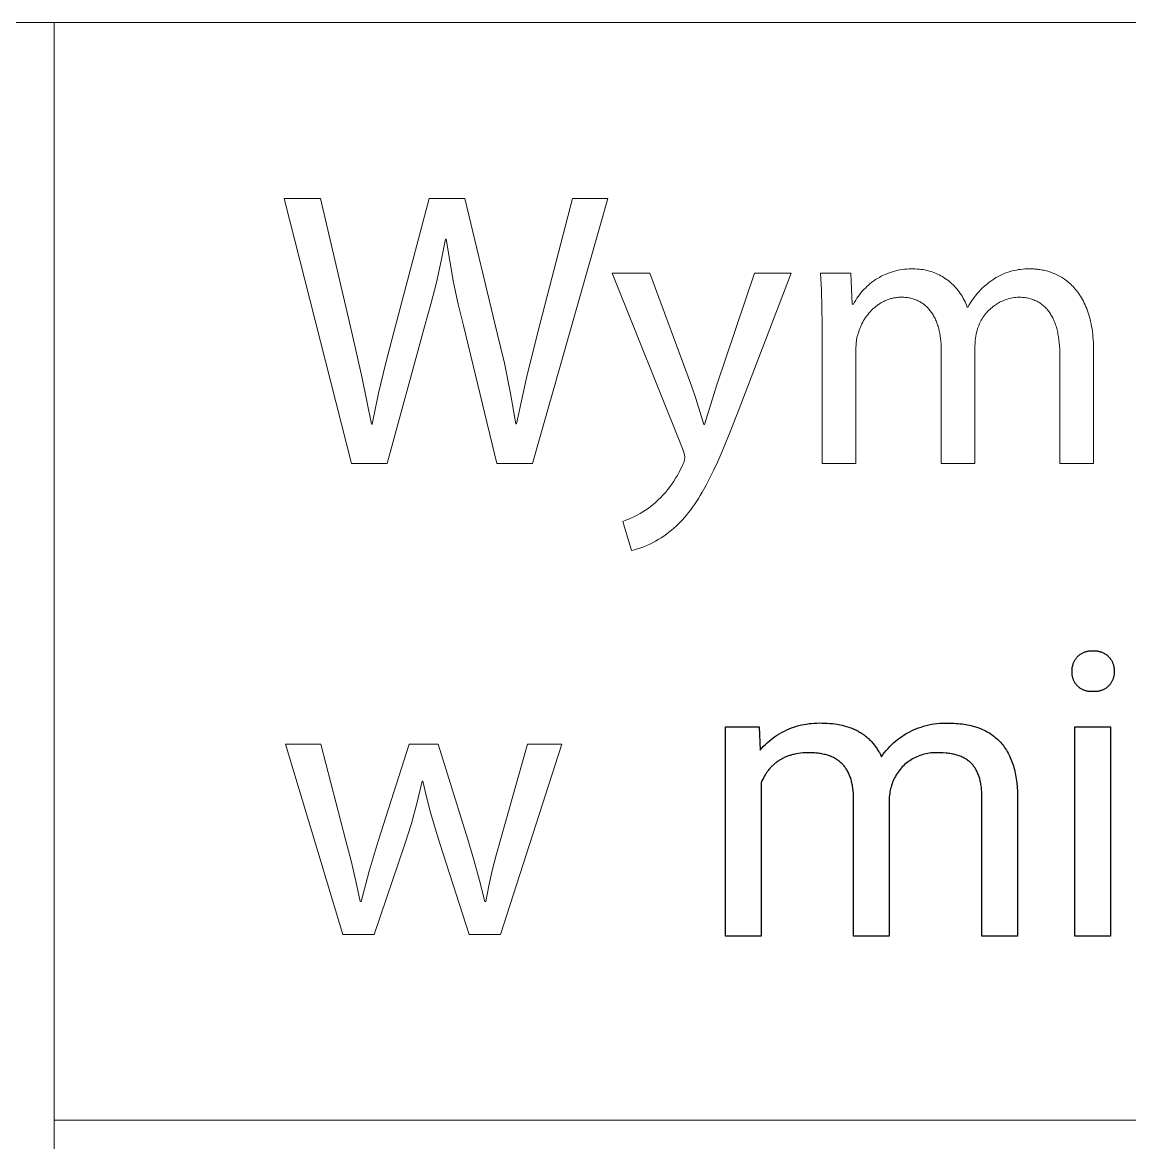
# Model space of a CAD drawing. Header units: millimetres. Extents: x -2163 to 4354, y -841 to 3711.
# Drawn here: x 3773.3 to 3957.1, y -298.6 to -112.8 of the extents above; entities that cross this region are included whole.
import ezdxf

# ---------------------------------------------------------------- set-up
doc = ezdxf.new("R2010")
doc.units = ezdxf.units.MM
doc.header["$MEASUREMENT"] = 0
doc.layers.add('Domyślny', color=7, linetype='Continuous', true_color=0x000000)

msp = doc.modelspace()

# ---------------------------------------------------------------- linework, layer by layer
at = {"layer": 'Domyślny', "color": 18, "lineweight": 15, "true_color": 0x000000}
for p, q in [((4347.69, -112.81), (1891.21, -112.81)), ((3778.6, -659.19), (3778.6, -112.81)), ((3827.93, -185.98), (3816.75, -142.02)), ((3816.75, -142.02), (3822.76, -142.02)), ((3822.76, -142.02), (3827.97, -164.26)), ((3834.96, -164.2), (3840.84, -142.02)), ((3840.84, -142.02), (3846.76, -142.02)), ((3846.76, -142.02), (3852.12, -164.33)), ((3870.44, -142.02), (3857.98, -185.98)), ((3858.83, -164.2), (3864.62, -142.02)), ((3864.62, -142.02), (3870.44, -142.02)), ((3843.51, -148.75), (3842.81, -152.36)), ((3843.66, -148.75), (3843.51, -148.75)), ((3844.22, -152.36), (3843.66, -148.75)), ((3842.81, -152.36), (3842.01, -155.95)), ((3844.88, -155.95), (3844.22, -152.36)), ((3917.2, -154.33), (3917.55, -154.22)), ((3917.55, -154.22), (3917.9, -154.11)), ((3917.9, -154.11), (3918.25, -154.02)), ((3918.25, -154.02), (3918.61, -153.93)), ((3918.61, -153.93), (3918.97, -153.86)), ((3918.97, -153.86), (3919.33, -153.81)), ((3919.33, -153.81), (3919.7, -153.76)), ((3919.7, -153.76), (3920.07, -153.73)), ((3920.07, -153.73), (3920.43, -153.71)), ((3920.43, -153.71), (3920.8, -153.7)), ((3920.8, -153.7), (3921.17, -153.71)), ((3921.17, -153.71), (3921.48, -153.71)), ((3921.48, -153.71), (3921.8, -153.72)), ((3921.8, -153.72), (3922.11, -153.74)), ((3922.11, -153.74), (3922.43, -153.78)), ((3922.43, -153.78), (3922.74, -153.82)), ((3922.74, -153.82), (3923.05, -153.87)), ((3923.05, -153.87), (3923.36, -153.94)), ((3923.36, -153.94), (3923.67, -154.02)), ((3923.67, -154.02), (3923.97, -154.1)), ((3923.97, -154.1), (3924.27, -154.2)), ((3924.27, -154.2), (3924.57, -154.3)), ((3936.88, -154.25), (3937.22, -154.14)), ((3937.22, -154.14), (3937.56, -154.04)), ((3937.56, -154.04), (3937.91, -153.96)), ((3937.91, -153.96), (3938.26, -153.88)), ((3938.26, -153.88), (3938.61, -153.82)), ((3938.61, -153.82), (3938.96, -153.77)), ((3938.96, -153.77), (3939.32, -153.74)), ((3939.32, -153.74), (3939.67, -153.71)), ((3939.67, -153.71), (3940.03, -153.7)), ((3940.03, -153.7), (3940.38, -153.7)), ((3940.38, -153.7), (3940.74, -153.71)), ((3940.74, -153.71), (3940.94, -153.71)), ((3940.94, -153.71), (3941.14, -153.71)), ((3941.14, -153.71), (3941.34, -153.72)), ((3941.34, -153.72), (3941.54, -153.74)), ((3941.54, -153.74), (3941.75, -153.76)), ((3941.75, -153.76), (3941.96, -153.78)), ((3941.96, -153.78), (3942.17, -153.81)), ((3942.17, -153.81), (3942.38, -153.84)), ((3942.38, -153.84), (3942.59, -153.88)), ((3942.59, -153.88), (3942.81, -153.93)), ((3942.81, -153.93), (3943.02, -153.97)), ((3943.02, -153.97), (3943.24, -154.03)), ((3943.24, -154.03), (3943.46, -154.09)), ((3943.46, -154.09), (3943.68, -154.15)), ((3943.68, -154.15), (3943.9, -154.22)), ((3943.9, -154.22), (3944.11, -154.3)), ((3842.01, -155.95), (3841.11, -159.52)), ((3845.64, -159.52), (3844.88, -155.95)), ((3882.86, -183.51), (3871.18, -154.41)), ((3871.18, -154.41), (3877.43, -154.41)), ((3877.43, -154.41), (3884.35, -173.07)), ((3888.54, -172.94), (3894.81, -154.41)), ((3900.87, -154.41), (3892.27, -176.91)), ((3894.81, -154.41), (3900.87, -154.41)), ((3905.92, -157.25), (3905.76, -154.4)), ((3905.76, -154.4), (3910.79, -154.4)), ((3910.79, -154.4), (3911.03, -159.52)), ((3914.02, -156.13), (3914.3, -155.9)), ((3914.3, -155.9), (3914.6, -155.69)), ((3914.6, -155.69), (3914.9, -155.48)), ((3914.9, -155.48), (3915.21, -155.28)), ((3915.21, -155.28), (3915.53, -155.1)), ((3915.53, -155.1), (3915.85, -154.92)), ((3915.85, -154.92), (3916.18, -154.76)), ((3916.18, -154.76), (3916.52, -154.61)), ((3916.52, -154.61), (3916.86, -154.46)), ((3916.86, -154.46), (3917.2, -154.33)), ((3924.57, -154.3), (3924.86, -154.42)), ((3924.86, -154.42), (3925.15, -154.55)), ((3925.15, -154.55), (3925.43, -154.68)), ((3925.43, -154.68), (3925.71, -154.83)), ((3925.71, -154.83), (3925.99, -154.98)), ((3925.99, -154.98), (3926.26, -155.15)), ((3926.26, -155.15), (3926.52, -155.32)), ((3926.52, -155.32), (3926.78, -155.51)), ((3926.78, -155.51), (3927.03, -155.7)), ((3927.03, -155.7), (3927.28, -155.9)), ((3927.28, -155.9), (3927.51, -156.1)), ((3933.4, -156.2), (3933.75, -155.92)), ((3933.75, -155.92), (3934.04, -155.71)), ((3934.04, -155.71), (3934.33, -155.5)), ((3934.33, -155.5), (3934.63, -155.31)), ((3934.63, -155.31), (3934.93, -155.12)), ((3934.93, -155.12), (3935.25, -154.95)), ((3935.25, -154.95), (3935.56, -154.79)), ((3935.56, -154.79), (3935.88, -154.64)), ((3935.88, -154.64), (3936.21, -154.49)), ((3936.21, -154.49), (3936.54, -154.36)), ((3936.54, -154.36), (3936.88, -154.25)), ((3944.11, -154.3), (3944.33, -154.38)), ((3944.33, -154.38), (3944.55, -154.47)), ((3944.55, -154.47), (3944.77, -154.57)), ((3944.77, -154.57), (3944.99, -154.67)), ((3944.99, -154.67), (3945.2, -154.78)), ((3945.2, -154.78), (3945.42, -154.89)), ((3945.42, -154.89), (3945.63, -155.01)), ((3945.63, -155.01), (3945.85, -155.14)), ((3945.85, -155.14), (3946.06, -155.28)), ((3946.06, -155.28), (3946.27, -155.42)), ((3946.27, -155.42), (3946.47, -155.57)), ((3946.47, -155.57), (3946.68, -155.73)), ((3946.68, -155.73), (3946.88, -155.89)), ((3946.88, -155.89), (3947.08, -156.07)), ((3947.08, -156.07), (3947.28, -156.25)), ((3906, -160.1), (3905.92, -157.25)), ((3912.23, -157.97), (3912.46, -157.68)), ((3912.46, -157.68), (3912.7, -157.4)), ((3912.7, -157.4), (3912.94, -157.13)), ((3912.94, -157.13), (3913.2, -156.87)), ((3913.2, -156.87), (3913.46, -156.61)), ((3913.46, -156.61), (3913.73, -156.37)), ((3913.73, -156.37), (3914.02, -156.13)), ((3927.51, -156.1), (3927.75, -156.32)), ((3927.75, -156.32), (3927.97, -156.54)), ((3927.97, -156.54), (3928.18, -156.77)), ((3928.18, -156.77), (3928.39, -157.01)), ((3928.39, -157.01), (3928.59, -157.26)), ((3928.59, -157.26), (3928.78, -157.51)), ((3928.78, -157.51), (3928.96, -157.77)), ((3928.96, -157.77), (3929.14, -158.03)), ((3931.48, -158.14), (3931.77, -157.79)), ((3931.77, -157.79), (3932.08, -157.45)), ((3932.08, -157.45), (3932.39, -157.12)), ((3932.39, -157.12), (3932.71, -156.8)), ((3932.71, -156.8), (3933.05, -156.5)), ((3933.05, -156.5), (3933.4, -156.2)), ((3947.28, -156.25), (3947.48, -156.43)), ((3947.48, -156.43), (3947.67, -156.63)), ((3947.67, -156.63), (3947.86, -156.84)), ((3947.86, -156.84), (3948.04, -157.05)), ((3948.04, -157.05), (3948.23, -157.27)), ((3948.23, -157.27), (3948.4, -157.5)), ((3948.4, -157.5), (3948.58, -157.74)), ((3948.58, -157.74), (3948.75, -157.98)), ((3841.11, -159.52), (3840.12, -163.07)), ((3846.5, -163.07), (3845.64, -159.52)), ((3911.03, -159.52), (3911.25, -159.52)), ((3911.25, -159.52), (3911.42, -159.2)), ((3911.42, -159.2), (3911.61, -158.88)), ((3911.61, -158.88), (3911.81, -158.57)), ((3911.81, -158.57), (3912.01, -158.27)), ((3912.01, -158.27), (3912.23, -157.97)), ((3915.11, -159.8), (3914.99, -159.89)), ((3915.23, -159.71), (3915.11, -159.8)), ((3915.35, -159.62), (3915.23, -159.71)), ((3915.48, -159.54), (3915.35, -159.62)), ((3915.61, -159.45), (3915.48, -159.54)), ((3915.74, -159.37), (3915.61, -159.45)), ((3915.87, -159.29), (3915.74, -159.37)), ((3916, -159.22), (3915.87, -159.29)), ((3916.14, -159.15), (3916, -159.22)), ((3916.28, -159.08), (3916.14, -159.15)), ((3916.41, -159.01), (3916.28, -159.08)), ((3916.55, -158.95), (3916.41, -159.01)), ((3916.7, -158.89), (3916.55, -158.95)), ((3916.84, -158.83), (3916.7, -158.89)), ((3916.99, -158.77), (3916.84, -158.83)), ((3917.13, -158.72), (3916.99, -158.77)), ((3917.28, -158.68), (3917.13, -158.72)), ((3917.43, -158.63), (3917.28, -158.68)), ((3917.59, -158.59), (3917.43, -158.63)), ((3917.74, -158.56), (3917.59, -158.59)), ((3917.9, -158.52), (3917.74, -158.56)), ((3918.05, -158.49), (3917.9, -158.52)), ((3918.21, -158.47), (3918.05, -158.49)), ((3918.37, -158.44), (3918.21, -158.47)), ((3918.53, -158.43), (3918.37, -158.44)), ((3918.69, -158.41), (3918.53, -158.43)), ((3918.86, -158.4), (3918.69, -158.41)), ((3919.02, -158.4), (3918.86, -158.4)), ((3919.19, -158.39), (3919.02, -158.4)), ((3919.4, -158.4), (3919.19, -158.39)), ((3919.6, -158.4), (3919.4, -158.4)), ((3919.79, -158.42), (3919.6, -158.4)), ((3919.99, -158.44), (3919.79, -158.42)), ((3920.18, -158.46), (3919.99, -158.44)), ((3920.37, -158.49), (3920.18, -158.46)), ((3920.55, -158.52), (3920.37, -158.49)), ((3920.73, -158.56), (3920.55, -158.52)), ((3920.91, -158.6), (3920.73, -158.56)), ((3921.09, -158.65), (3920.91, -158.6)), ((3921.26, -158.71), (3921.09, -158.65)), ((3921.43, -158.76), (3921.26, -158.71)), ((3921.59, -158.83), (3921.43, -158.76)), ((3921.76, -158.9), (3921.59, -158.83)), ((3921.92, -158.97), (3921.76, -158.9)), ((3922.07, -159.04), (3921.92, -158.97)), ((3922.22, -159.13), (3922.07, -159.04)), ((3922.37, -159.21), (3922.22, -159.13)), ((3922.52, -159.3), (3922.37, -159.21)), ((3922.66, -159.4), (3922.52, -159.3)), ((3922.8, -159.5), (3922.66, -159.4)), ((3922.94, -159.6), (3922.8, -159.5)), ((3923.07, -159.71), (3922.94, -159.6)), ((3923.2, -159.82), (3923.07, -159.71)), ((3929.14, -158.03), (3929.3, -158.3)), ((3929.3, -158.3), (3929.46, -158.58)), ((3929.46, -158.58), (3929.6, -158.86)), ((3929.6, -158.86), (3929.74, -159.14)), ((3929.74, -159.14), (3929.86, -159.43)), ((3929.86, -159.43), (3929.98, -159.72)), ((3929.98, -159.72), (3930.08, -160.02)), ((3930.21, -160.02), (3930.44, -159.63)), ((3930.44, -159.63), (3930.68, -159.24)), ((3930.68, -159.24), (3930.94, -158.86)), ((3930.94, -158.86), (3931.2, -158.5)), ((3931.2, -158.5), (3931.48, -158.14)), ((3934.62, -159.77), (3934.42, -159.92)), ((3934.83, -159.63), (3934.62, -159.77)), ((3935.04, -159.49), (3934.83, -159.63)), ((3935.26, -159.36), (3935.04, -159.49)), ((3935.48, -159.24), (3935.26, -159.36)), ((3935.71, -159.13), (3935.48, -159.24)), ((3935.94, -159.02), (3935.71, -159.13)), ((3936.17, -158.92), (3935.94, -159.02)), ((3936.41, -158.83), (3936.17, -158.92)), ((3936.65, -158.75), (3936.41, -158.83)), ((3936.89, -158.68), (3936.65, -158.75)), ((3937.13, -158.61), (3936.89, -158.68)), ((3937.38, -158.55), (3937.13, -158.61)), ((3937.63, -158.5), (3937.38, -158.55)), ((3937.88, -158.46), (3937.63, -158.5)), ((3938.13, -158.43), (3937.88, -158.46)), ((3938.38, -158.41), (3938.13, -158.43)), ((3938.63, -158.39), (3938.38, -158.41)), ((3938.85, -158.4), (3938.63, -158.39)), ((3939.06, -158.4), (3938.85, -158.4)), ((3939.27, -158.42), (3939.06, -158.4)), ((3939.48, -158.44), (3939.27, -158.42)), ((3939.68, -158.46), (3939.48, -158.44)), ((3939.88, -158.49), (3939.68, -158.46)), ((3940.07, -158.52), (3939.88, -158.49)), ((3940.26, -158.56), (3940.07, -158.52)), ((3940.45, -158.61), (3940.26, -158.56)), ((3940.63, -158.66), (3940.45, -158.61)), ((3940.81, -158.71), (3940.63, -158.66)), ((3940.99, -158.77), (3940.81, -158.71)), ((3941.17, -158.84), (3940.99, -158.77)), ((3941.34, -158.91), (3941.17, -158.84)), ((3941.5, -158.98), (3941.34, -158.91)), ((3941.67, -159.06), (3941.5, -158.98)), ((3941.82, -159.15), (3941.67, -159.06)), ((3941.98, -159.24), (3941.82, -159.15)), ((3942.13, -159.33), (3941.98, -159.24)), ((3942.28, -159.43), (3942.13, -159.33)), ((3942.43, -159.53), (3942.28, -159.43)), ((3942.57, -159.64), (3942.43, -159.53)), ((3942.71, -159.75), (3942.57, -159.64)), ((3942.84, -159.87), (3942.71, -159.75)), ((3948.75, -157.98), (3948.91, -158.24)), ((3948.91, -158.24), (3949.07, -158.51)), ((3949.07, -158.51), (3949.23, -158.78)), ((3949.23, -158.78), (3949.38, -159.06)), ((3949.38, -159.06), (3949.53, -159.36)), ((3949.53, -159.36), (3949.67, -159.66)), ((3949.67, -159.66), (3949.81, -159.97)), ((3906.02, -162.95), (3906, -160.1)), ((3913.41, -161.53), (3913.24, -161.78)), ((3913.6, -161.29), (3913.41, -161.53)), ((3913.79, -161.06), (3913.6, -161.29)), ((3913.89, -160.94), (3913.79, -161.06)), ((3913.99, -160.83), (3913.89, -160.94)), ((3914.09, -160.72), (3913.99, -160.83)), ((3914.19, -160.61), (3914.09, -160.72)), ((3914.3, -160.5), (3914.19, -160.61)), ((3914.41, -160.39), (3914.3, -160.5)), ((3914.52, -160.29), (3914.41, -160.39)), ((3914.63, -160.19), (3914.52, -160.29)), ((3914.75, -160.09), (3914.63, -160.19)), ((3914.87, -159.99), (3914.75, -160.09)), ((3914.99, -159.89), (3914.87, -159.99)), ((3923.33, -159.93), (3923.2, -159.82)), ((3923.46, -160.05), (3923.33, -159.93)), ((3923.58, -160.18), (3923.46, -160.05)), ((3923.69, -160.3), (3923.58, -160.18)), ((3923.81, -160.43), (3923.69, -160.3)), ((3923.92, -160.57), (3923.81, -160.43)), ((3924.03, -160.71), (3923.92, -160.57)), ((3924.13, -160.85), (3924.03, -160.71)), ((3924.24, -161), (3924.13, -160.85)), ((3924.33, -161.15), (3924.24, -161)), ((3924.43, -161.3), (3924.33, -161.15)), ((3924.52, -161.46), (3924.43, -161.3)), ((3924.61, -161.62), (3924.52, -161.46)), ((3924.7, -161.78), (3924.61, -161.62)), ((3930.08, -160.02), (3930.21, -160.02)), ((3932.85, -161.56), (3932.7, -161.77)), ((3932.99, -161.36), (3932.85, -161.56)), ((3933.15, -161.16), (3932.99, -161.36)), ((3933.31, -160.96), (3933.15, -161.16)), ((3933.48, -160.78), (3933.31, -160.96)), ((3933.66, -160.59), (3933.48, -160.78)), ((3933.84, -160.42), (3933.66, -160.59)), ((3934.02, -160.25), (3933.84, -160.42)), ((3934.22, -160.08), (3934.02, -160.25)), ((3934.42, -159.92), (3934.22, -160.08)), ((3942.98, -160), (3942.84, -159.87)), ((3943.11, -160.12), (3942.98, -160)), ((3943.23, -160.26), (3943.11, -160.12)), ((3943.35, -160.39), (3943.23, -160.26)), ((3943.47, -160.53), (3943.35, -160.39)), ((3943.59, -160.68), (3943.47, -160.53)), ((3943.7, -160.83), (3943.59, -160.68)), ((3943.8, -160.98), (3943.7, -160.83)), ((3943.91, -161.14), (3943.8, -160.98)), ((3944.01, -161.31), (3943.91, -161.14)), ((3944.11, -161.47), (3944.01, -161.31)), ((3944.2, -161.65), (3944.11, -161.47)), ((3944.29, -161.82), (3944.2, -161.65)), ((3949.81, -159.97), (3949.93, -160.29)), ((3949.93, -160.29), (3950.06, -160.63)), ((3950.06, -160.63), (3950.18, -160.97)), ((3950.18, -160.97), (3950.29, -161.32)), ((3950.29, -161.32), (3950.39, -161.68)), ((3840.12, -163.07), (3833.85, -185.98)), ((3852.04, -185.98), (3846.5, -163.07)), ((3906.02, -186), (3906.02, -162.95)), ((3912.39, -163.34), (3912.28, -163.6)), ((3912.51, -163.07), (3912.39, -163.34)), ((3912.64, -162.8), (3912.51, -163.07)), ((3912.77, -162.54), (3912.64, -162.8)), ((3912.92, -162.28), (3912.77, -162.54)), ((3913.08, -162.03), (3912.92, -162.28)), ((3913.24, -161.78), (3913.08, -162.03)), ((3924.78, -161.95), (3924.7, -161.78)), ((3924.86, -162.12), (3924.78, -161.95)), ((3924.93, -162.29), (3924.86, -162.12)), ((3925.01, -162.47), (3924.93, -162.29)), ((3925.07, -162.65), (3925.01, -162.47)), ((3925.14, -162.83), (3925.07, -162.65)), ((3925.2, -163.02), (3925.14, -162.83)), ((3925.26, -163.21), (3925.2, -163.02)), ((3925.32, -163.4), (3925.26, -163.21)), ((3925.37, -163.59), (3925.32, -163.4)), ((3931.92, -163.36), (3931.84, -163.6)), ((3932.01, -163.12), (3931.92, -163.36)), ((3932.11, -162.89), (3932.01, -163.12)), ((3932.21, -162.66), (3932.11, -162.89)), ((3932.32, -162.43), (3932.21, -162.66)), ((3932.44, -162.21), (3932.32, -162.43)), ((3932.57, -161.99), (3932.44, -162.21)), ((3932.7, -161.77), (3932.57, -161.99)), ((3944.38, -162), (3944.29, -161.82)), ((3944.47, -162.19), (3944.38, -162)), ((3944.55, -162.38), (3944.47, -162.19)), ((3944.62, -162.57), (3944.55, -162.38)), ((3944.7, -162.77), (3944.62, -162.57)), ((3944.77, -162.97), (3944.7, -162.77)), ((3944.84, -163.18), (3944.77, -162.97)), ((3944.9, -163.39), (3944.84, -163.18)), ((3944.96, -163.6), (3944.9, -163.39)), ((3950.39, -161.68), (3950.49, -162.06)), ((3950.49, -162.06), (3950.58, -162.44)), ((3950.58, -162.44), (3950.67, -162.84)), ((3950.67, -162.84), (3950.75, -163.24)), ((3950.75, -163.24), (3950.82, -163.66)), ((3827.97, -164.26), (3829.7, -171.84)), ((3833.61, -169.25), (3834.96, -164.2)), ((3852.12, -164.33), (3853.3, -169.32)), ((3856.97, -171.77), (3858.83, -164.2)), ((3911.81, -165.14), (3911.76, -165.4)), ((3911.87, -164.89), (3911.81, -165.14)), ((3911.94, -164.64), (3911.87, -164.89)), ((3912.01, -164.39), (3911.94, -164.64)), ((3912.1, -164.14), (3912.01, -164.39)), ((3912.18, -163.87), (3912.1, -164.14)), ((3912.28, -163.6), (3912.18, -163.87)), ((3925.42, -163.79), (3925.37, -163.59)), ((3925.47, -163.99), (3925.42, -163.79)), ((3925.51, -164.19), (3925.47, -163.99)), ((3925.56, -164.4), (3925.51, -164.19)), ((3925.63, -164.82), (3925.56, -164.4)), ((3925.68, -165.25), (3925.63, -164.82)), ((3925.73, -165.68), (3925.68, -165.25)), ((3931.49, -165.18), (3931.45, -165.5)), ((3931.54, -164.86), (3931.49, -165.18)), ((3931.6, -164.54), (3931.54, -164.86)), ((3931.67, -164.22), (3931.6, -164.54)), ((3931.75, -163.91), (3931.67, -164.22)), ((3931.84, -163.6), (3931.75, -163.91)), ((3945.02, -163.82), (3944.96, -163.6)), ((3945.07, -164.04), (3945.02, -163.82)), ((3945.12, -164.27), (3945.07, -164.04)), ((3945.17, -164.5), (3945.12, -164.27)), ((3945.26, -164.97), (3945.17, -164.5)), ((3945.33, -165.46), (3945.26, -164.97)), ((3950.82, -163.66), (3950.88, -164.09)), ((3950.88, -164.09), (3950.93, -164.52)), ((3950.93, -164.52), (3950.98, -164.97)), ((3950.98, -164.97), (3951.02, -165.44)), ((3911.65, -166.42), (3911.64, -166.68)), ((3911.64, -166.68), (3911.64, -166.94)), ((3911.64, -166.94), (3911.64, -186)), ((3911.66, -166.17), (3911.65, -166.42)), ((3911.69, -165.91), (3911.66, -166.17)), ((3911.72, -165.65), (3911.69, -165.91)), ((3911.76, -165.4), (3911.72, -165.65)), ((3925.76, -166.13), (3925.73, -165.68)), ((3925.78, -166.59), (3925.76, -166.13)), ((3925.79, -167.05), (3925.78, -166.59)), ((3925.79, -186), (3925.79, -167.05)), ((3931.4, -166.14), (3931.39, -166.47)), ((3931.39, -166.47), (3931.39, -186)), ((3931.42, -165.82), (3931.4, -166.14)), ((3931.45, -165.5), (3931.42, -165.82)), ((3945.39, -165.96), (3945.33, -165.46)), ((3945.43, -166.48), (3945.39, -165.96)), ((3945.47, -167.01), (3945.43, -166.48)), ((3945.49, -167.55), (3945.47, -167.01)), ((3951.02, -165.44), (3951.05, -165.91)), ((3951.05, -165.91), (3951.07, -166.39)), ((3951.07, -166.39), (3951.09, -166.89)), ((3951.09, -166.89), (3951.09, -167.4)), ((3945.49, -168.11), (3945.49, -167.55)), ((3945.49, -186), (3945.49, -168.11)), ((3951.09, -167.4), (3951.09, -186)), ((3832.41, -174.33), (3833.61, -169.25)), ((3853.3, -169.32), (3854.32, -174.34)), ((3829.7, -171.84), (3831.23, -179.45)), ((3855.31, -179.39), (3856.97, -171.77)), ((3831.36, -179.45), (3832.41, -174.33)), ((3854.32, -174.34), (3855.18, -179.39)), ((3884.35, -173.07), (3885.08, -175.2)), ((3886.5, -179.52), (3888.54, -172.94)), ((3885.08, -175.2), (3885.75, -177.35)), ((3885.75, -177.35), (3886.37, -179.52)), ((3892.27, -176.91), (3890.79, -180.73)), ((3831.23, -179.45), (3831.36, -179.45)), ((3855.18, -179.39), (3855.31, -179.39)), ((3886.37, -179.52), (3886.5, -179.52)), ((3890.79, -180.73), (3889.39, -184.1)), ((3882.92, -183.67), (3882.86, -183.51)), ((3882.98, -183.83), (3882.92, -183.67)), ((3883.04, -184), (3882.98, -183.83)), ((3883.02, -185.91), (3883.06, -185.79)), ((3883.09, -184.16), (3883.04, -184)), ((3883.06, -185.79), (3883.11, -185.66)), ((3883.13, -184.33), (3883.09, -184.16)), ((3883.11, -185.66), (3883.14, -185.53)), ((3883.17, -184.5), (3883.13, -184.33)), ((3883.14, -185.53), (3883.18, -185.4)), ((3883.2, -184.67), (3883.17, -184.5)), ((3883.18, -185.4), (3883.2, -185.27)), ((3883.23, -184.84), (3883.2, -184.67)), ((3883.2, -185.27), (3883.23, -185.14)), ((3883.25, -185.01), (3883.23, -184.84)), ((3883.23, -185.14), (3883.25, -185.01)), ((3888.72, -185.62), (3888.06, -187.04)), ((3889.39, -184.1), (3888.72, -185.62)), ((3833.85, -185.98), (3827.93, -185.98)), ((3857.98, -185.98), (3852.04, -185.98)), ((3882.01, -187.94), (3882.29, -187.43)), ((3882.29, -187.43), (3882.55, -186.92)), ((3882.55, -186.92), (3882.79, -186.4)), ((3882.79, -186.4), (3882.85, -186.28)), ((3882.85, -186.28), (3882.91, -186.16)), ((3882.91, -186.16), (3882.97, -186.04)), ((3882.97, -186.04), (3883.02, -185.91)), ((3888.06, -187.04), (3887.41, -188.36)), ((3911.64, -186), (3906.02, -186)), ((3931.39, -186), (3925.79, -186)), ((3951.09, -186), (3945.49, -186)), ((3880.75, -189.86), (3881.09, -189.4)), ((3881.09, -189.4), (3881.41, -188.92)), ((3881.41, -188.92), (3881.72, -188.43)), ((3881.72, -188.43), (3882.01, -187.94)), ((3887.41, -188.36), (3886.77, -189.59)), ((3879.24, -191.61), (3879.64, -191.19)), ((3879.64, -191.19), (3880.02, -190.76)), ((3880.02, -190.76), (3880.39, -190.32)), ((3880.39, -190.32), (3880.75, -189.86)), ((3885.81, -191.27), (3885.49, -191.8)), ((3886.13, -190.73), (3885.81, -191.27)), ((3886.77, -189.59), (3886.13, -190.73)), ((3877.14, -193.43), (3877.57, -193.11)), ((3877.57, -193.11), (3877.97, -192.78)), ((3877.97, -192.78), (3878.41, -192.4)), ((3878.41, -192.4), (3878.83, -192.01)), ((3878.83, -192.01), (3879.24, -191.61)), ((3884.52, -193.24), (3884.19, -193.69)), ((3884.84, -192.78), (3884.52, -193.24)), ((3885.17, -192.3), (3884.84, -192.78)), ((3885.49, -191.8), (3885.17, -192.3)), ((3873.93, -195.21), (3874.41, -195.01)), ((3874.41, -195.01), (3874.89, -194.78)), ((3874.89, -194.78), (3875.36, -194.54)), ((3875.36, -194.54), (3875.82, -194.29)), ((3875.82, -194.29), (3876.27, -194.01)), ((3876.27, -194.01), (3876.71, -193.73)), ((3876.71, -193.73), (3877.14, -193.43)), ((3883.19, -194.93), (3882.84, -195.31)), ((3883.52, -194.53), (3883.19, -194.93)), ((3883.86, -194.12), (3883.52, -194.53)), ((3884.19, -193.69), (3883.86, -194.12)), ((3872.94, -195.58), (3873.44, -195.4)), ((3874.37, -200.42), (3872.94, -195.58)), ((3873.44, -195.4), (3873.93, -195.21)), ((3881.42, -196.68), (3881.02, -197.04)), ((3881.79, -196.36), (3881.42, -196.68)), ((3882.15, -196.02), (3881.79, -196.36)), ((3882.5, -195.67), (3882.15, -196.02)), ((3882.84, -195.31), (3882.5, -195.67)), ((3878.84, -198.61), (3878.38, -198.88)), ((3879.3, -198.33), (3878.84, -198.61)), ((3879.75, -198.03), (3879.3, -198.33)), ((3880.18, -197.71), (3879.75, -198.03)), ((3880.61, -197.39), (3880.18, -197.71)), ((3881.02, -197.04), (3880.61, -197.39)), ((3874.89, -200.28), (3874.37, -200.42)), ((3875.41, -200.14), (3874.89, -200.28)), ((3875.92, -199.97), (3875.41, -200.14)), ((3876.43, -199.79), (3875.92, -199.97)), ((3876.93, -199.59), (3876.43, -199.79)), ((3877.42, -199.37), (3876.93, -199.59)), ((3877.9, -199.13), (3877.42, -199.37)), ((3878.38, -198.88), (3877.9, -199.13)), ((3826.49, -264.12), (3816.96, -232.54)), ((3816.96, -232.54), (3822.84, -232.54)), ((3822.84, -232.54), (3826.99, -248.58)), ((3832.35, -248.64), (3837.51, -232.54)), ((3837.51, -232.54), (3842.33, -232.54)), ((3842.33, -232.54), (3847.21, -248.32)), ((3852.64, -248.38), (3857.13, -232.54)), ((3862.81, -232.54), (3852.64, -264.12)), ((3857.13, -232.54), (3862.81, -232.54)), ((3839.66, -238.66), (3838.83, -242.18)), ((3839.79, -238.66), (3839.66, -238.66)), ((3840.39, -241.28), (3839.79, -238.66)), ((3841.05, -243.89), (3840.39, -241.28)), ((3838.83, -242.18), (3837.87, -245.67)), ((3841.79, -246.47), (3841.05, -243.89)), ((3837.87, -245.67), (3836.8, -249.12)), ((3842.59, -249.03), (3841.79, -246.47)), ((3826.99, -248.58), (3827.87, -251.91)), ((3830.86, -253.61), (3832.35, -248.64)), ((3847.21, -248.32), (3848.25, -251.73)), ((3851.93, -250.92), (3852.64, -248.38)), ((3836.8, -249.12), (3831.7, -264.12)), ((3847.43, -264.12), (3842.59, -249.03)), ((3827.87, -251.91), (3828.66, -255.26)), ((3848.25, -251.73), (3849.19, -255.16)), ((3851.29, -253.47), (3851.93, -250.92)), ((3829.55, -258.63), (3830.86, -253.61)), ((3850.72, -256.04), (3851.29, -253.47)), ((3828.66, -255.26), (3829.38, -258.63)), ((3849.19, -255.16), (3850.03, -258.63)), ((3850.23, -258.63), (3850.72, -256.04)), ((3829.38, -258.63), (3829.55, -258.63)), ((3850.03, -258.63), (3850.23, -258.63)), ((3831.7, -264.12), (3826.49, -264.12)), ((3852.64, -264.12), (3847.43, -264.12)), ((3778.6, -294.91), (4347.7, -294.91))]:
    msp.add_line(p, q, dxfattribs=at)
at = {"layer": 'Domyślny'}
for p, q in [((3949.21, -217.42), (3949.31, -217.37)), ((3949.31, -217.37), (3949.41, -217.32)), ((3949.41, -217.32), (3949.52, -217.28)), ((3949.52, -217.28), (3949.63, -217.24)), ((3949.63, -217.24), (3949.74, -217.2)), ((3949.74, -217.2), (3949.85, -217.17)), ((3949.85, -217.17), (3949.96, -217.14)), ((3949.96, -217.14), (3950.07, -217.11)), ((3950.07, -217.11), (3950.18, -217.09)), ((3950.18, -217.09), (3950.3, -217.07)), ((3950.3, -217.07), (3950.41, -217.06)), ((3950.41, -217.06), (3950.52, -217.05)), ((3950.52, -217.05), (3950.64, -217.04)), ((3950.64, -217.04), (3950.75, -217.04)), ((3950.75, -217.04), (3950.87, -217.04)), ((3950.87, -217.04), (3950.98, -217.05)), ((3950.98, -217.05), (3951.1, -217.04)), ((3951.1, -217.04), (3951.22, -217.04)), ((3951.22, -217.04), (3951.33, -217.04)), ((3951.33, -217.04), (3951.45, -217.05)), ((3951.45, -217.05), (3951.56, -217.06)), ((3951.56, -217.06), (3951.68, -217.07)), ((3951.68, -217.07), (3951.79, -217.09)), ((3951.79, -217.09), (3951.9, -217.11)), ((3951.9, -217.11), (3952.02, -217.14)), ((3952.02, -217.14), (3952.13, -217.17)), ((3952.13, -217.17), (3952.24, -217.2)), ((3952.24, -217.2), (3952.35, -217.24)), ((3952.35, -217.24), (3952.46, -217.28)), ((3952.46, -217.28), (3952.56, -217.32)), ((3952.56, -217.32), (3952.67, -217.37)), ((3952.67, -217.37), (3952.77, -217.42)), ((3947.67, -219.28), (3947.71, -219.17)), ((3947.71, -219.17), (3947.75, -219.05)), ((3947.75, -219.05), (3947.8, -218.94)), ((3947.8, -218.94), (3947.85, -218.84)), ((3947.85, -218.84), (3947.9, -218.73)), ((3947.9, -218.73), (3947.96, -218.62)), ((3947.96, -218.62), (3948.02, -218.52)), ((3948.02, -218.52), (3948.09, -218.42)), ((3948.09, -218.42), (3948.16, -218.32)), ((3948.16, -218.32), (3948.23, -218.22)), ((3948.23, -218.22), (3948.3, -218.13)), ((3948.3, -218.13), (3948.38, -218.04)), ((3948.38, -218.04), (3948.46, -217.96)), ((3948.46, -217.96), (3948.55, -217.88)), ((3948.55, -217.88), (3948.63, -217.8)), ((3948.63, -217.8), (3948.72, -217.73)), ((3948.72, -217.73), (3948.81, -217.66)), ((3948.81, -217.66), (3948.91, -217.6)), ((3948.91, -217.6), (3949.01, -217.54)), ((3949.01, -217.54), (3949.11, -217.48)), ((3949.11, -217.48), (3949.21, -217.42)), ((3952.77, -217.42), (3952.87, -217.48)), ((3952.87, -217.48), (3952.97, -217.54)), ((3952.97, -217.54), (3953.07, -217.6)), ((3953.07, -217.6), (3953.16, -217.66)), ((3953.16, -217.66), (3953.26, -217.73)), ((3953.26, -217.73), (3953.35, -217.8)), ((3953.35, -217.8), (3953.44, -217.88)), ((3953.44, -217.88), (3953.52, -217.96)), ((3953.52, -217.96), (3953.6, -218.04)), ((3953.6, -218.04), (3953.68, -218.13)), ((3953.68, -218.13), (3953.76, -218.22)), ((3953.76, -218.22), (3953.83, -218.32)), ((3953.83, -218.32), (3953.9, -218.42)), ((3953.9, -218.42), (3953.97, -218.52)), ((3953.97, -218.52), (3954.03, -218.62)), ((3954.03, -218.62), (3954.09, -218.73)), ((3954.09, -218.73), (3954.14, -218.83)), ((3954.14, -218.83), (3954.19, -218.94)), ((3954.19, -218.94), (3954.24, -219.05)), ((3954.24, -219.05), (3954.28, -219.16)), ((3954.28, -219.16), (3954.32, -219.28)), ((3947.5, -220.22), (3947.51, -220.1)), ((3947.5, -220.34), (3947.5, -220.22)), ((3947.5, -220.46), (3947.5, -220.34)), ((3947.5, -220.58), (3947.5, -220.46)), ((3947.5, -220.69), (3947.5, -220.58)), ((3947.51, -220.8), (3947.5, -220.69)), ((3947.51, -220.1), (3947.52, -219.98)), ((3947.52, -220.92), (3947.51, -220.8)), ((3947.52, -219.98), (3947.54, -219.86)), ((3947.53, -221.03), (3947.52, -220.92)), ((3947.55, -221.14), (3947.53, -221.03)), ((3947.54, -219.86), (3947.55, -219.75)), ((3947.55, -219.75), (3947.58, -219.63)), ((3947.58, -219.63), (3947.61, -219.51)), ((3947.61, -219.51), (3947.64, -219.4)), ((3947.64, -219.4), (3947.67, -219.28)), ((3954.32, -219.28), (3954.36, -219.39)), ((3954.36, -219.39), (3954.39, -219.51)), ((3954.39, -219.51), (3954.42, -219.63)), ((3954.42, -219.63), (3954.44, -219.74)), ((3954.44, -219.74), (3954.46, -219.86)), ((3954.47, -221.03), (3954.45, -221.14)), ((3954.46, -219.86), (3954.48, -219.98)), ((3954.48, -220.92), (3954.47, -221.03)), ((3954.48, -219.98), (3954.49, -220.1)), ((3954.49, -220.8), (3954.48, -220.92)), ((3954.49, -220.1), (3954.5, -220.22)), ((3954.5, -220.69), (3954.49, -220.8)), ((3954.5, -220.22), (3954.5, -220.34)), ((3954.5, -220.34), (3954.5, -220.46)), ((3954.5, -220.46), (3954.5, -220.58)), ((3954.5, -220.58), (3954.5, -220.69)), ((3947.57, -221.25), (3947.55, -221.14)), ((3947.59, -221.36), (3947.57, -221.25)), ((3947.62, -221.47), (3947.59, -221.36)), ((3947.65, -221.58), (3947.62, -221.47)), ((3947.69, -221.69), (3947.65, -221.58)), ((3947.73, -221.8), (3947.69, -221.69)), ((3947.77, -221.9), (3947.73, -221.8)), ((3947.82, -222.01), (3947.77, -221.9)), ((3947.87, -222.11), (3947.82, -222.01)), ((3947.92, -222.21), (3947.87, -222.11)), ((3947.98, -222.31), (3947.92, -222.21)), ((3948.04, -222.4), (3947.98, -222.31)), ((3948.1, -222.5), (3948.04, -222.4)), ((3948.16, -222.59), (3948.1, -222.5)), ((3948.23, -222.68), (3948.16, -222.59)), ((3948.3, -222.77), (3948.23, -222.68)), ((3948.38, -222.85), (3948.3, -222.77)), ((3948.46, -222.93), (3948.38, -222.85)), ((3948.55, -223.01), (3948.46, -222.93)), ((3953.52, -222.93), (3953.43, -223.01)), ((3953.6, -222.85), (3953.52, -222.93)), ((3953.68, -222.77), (3953.6, -222.85)), ((3953.75, -222.68), (3953.68, -222.77)), ((3953.82, -222.59), (3953.75, -222.68)), ((3953.89, -222.5), (3953.82, -222.59)), ((3953.95, -222.41), (3953.89, -222.5)), ((3954.01, -222.31), (3953.95, -222.41)), ((3954.07, -222.21), (3954.01, -222.31)), ((3954.12, -222.11), (3954.07, -222.21)), ((3954.18, -222.01), (3954.12, -222.11)), ((3954.22, -221.9), (3954.18, -222.01)), ((3954.27, -221.8), (3954.22, -221.9)), ((3954.31, -221.69), (3954.27, -221.8)), ((3954.34, -221.59), (3954.31, -221.69)), ((3954.37, -221.48), (3954.34, -221.59)), ((3954.4, -221.37), (3954.37, -221.48)), ((3954.43, -221.25), (3954.4, -221.37)), ((3954.45, -221.14), (3954.43, -221.25)), ((3948.64, -223.08), (3948.55, -223.01)), ((3948.73, -223.15), (3948.64, -223.08)), ((3948.82, -223.22), (3948.73, -223.15)), ((3948.91, -223.28), (3948.82, -223.22)), ((3949.01, -223.34), (3948.91, -223.28)), ((3949.11, -223.4), (3949.01, -223.34)), ((3949.21, -223.45), (3949.11, -223.4)), ((3949.32, -223.5), (3949.21, -223.45)), ((3949.42, -223.55), (3949.32, -223.5)), ((3949.53, -223.59), (3949.42, -223.55)), ((3949.63, -223.63), (3949.53, -223.59)), ((3949.74, -223.67), (3949.63, -223.63)), ((3949.85, -223.7), (3949.74, -223.67)), ((3949.96, -223.73), (3949.85, -223.7)), ((3950.07, -223.75), (3949.96, -223.73)), ((3950.19, -223.77), (3950.07, -223.75)), ((3950.3, -223.79), (3950.19, -223.77)), ((3950.41, -223.8), (3950.3, -223.79)), ((3950.53, -223.81), (3950.41, -223.8)), ((3950.64, -223.82), (3950.53, -223.81)), ((3950.76, -223.82), (3950.64, -223.82)), ((3950.87, -223.82), (3950.76, -223.82)), ((3950.98, -223.81), (3950.87, -223.82)), ((3951.1, -223.82), (3950.98, -223.81)), ((3951.21, -223.82), (3951.1, -223.82)), ((3951.33, -223.82), (3951.21, -223.82)), ((3951.44, -223.81), (3951.33, -223.82)), ((3951.56, -223.8), (3951.44, -223.81)), ((3951.67, -223.79), (3951.56, -223.8)), ((3951.79, -223.77), (3951.67, -223.79)), ((3951.9, -223.75), (3951.79, -223.77)), ((3952.01, -223.73), (3951.9, -223.75)), ((3952.12, -223.7), (3952.01, -223.73)), ((3952.23, -223.67), (3952.12, -223.7)), ((3952.34, -223.63), (3952.23, -223.67)), ((3952.45, -223.59), (3952.34, -223.63)), ((3952.56, -223.55), (3952.45, -223.59)), ((3952.66, -223.5), (3952.56, -223.55)), ((3952.77, -223.45), (3952.66, -223.5)), ((3952.87, -223.4), (3952.77, -223.45)), ((3952.97, -223.34), (3952.87, -223.4)), ((3953.06, -223.28), (3952.97, -223.34)), ((3953.16, -223.22), (3953.06, -223.28)), ((3953.25, -223.15), (3953.16, -223.22)), ((3953.34, -223.08), (3953.25, -223.15)), ((3953.43, -223.01), (3953.34, -223.08)), ((3889.98, -264.37), (3889.98, -229.65)), ((3889.98, -229.65), (3895.58, -229.65)), ((3895.58, -229.65), (3895.73, -233.52)), ((3899.38, -230.56), (3899.76, -230.36)), ((3899.76, -230.36), (3900.15, -230.18)), ((3900.15, -230.18), (3900.54, -230.01)), ((3900.54, -230.01), (3900.94, -229.85)), ((3900.94, -229.85), (3901.35, -229.7)), ((3901.35, -229.7), (3901.75, -229.57)), ((3901.75, -229.57), (3902.17, -229.45)), ((3902.17, -229.45), (3902.58, -229.35)), ((3902.58, -229.35), (3903, -229.26)), ((3903, -229.26), (3903.43, -229.19)), ((3903.43, -229.19), (3903.85, -229.12)), ((3903.85, -229.12), (3904.28, -229.08)), ((3904.28, -229.08), (3904.71, -229.04)), ((3904.71, -229.04), (3905.14, -229.03)), ((3905.14, -229.03), (3905.57, -229.02)), ((3905.57, -229.02), (3906, -229.03)), ((3906, -229.03), (3906.44, -229.04)), ((3906.44, -229.04), (3906.88, -229.06)), ((3906.88, -229.06), (3907.31, -229.08)), ((3907.31, -229.08), (3907.74, -229.12)), ((3907.74, -229.12), (3908.15, -229.17)), ((3908.15, -229.17), (3908.55, -229.23)), ((3908.55, -229.23), (3908.95, -229.3)), ((3908.95, -229.3), (3909.33, -229.38)), ((3909.33, -229.38), (3909.71, -229.48)), ((3909.71, -229.48), (3910.08, -229.58)), ((3910.08, -229.58), (3910.44, -229.69)), ((3910.44, -229.69), (3910.61, -229.75)), ((3910.61, -229.75), (3910.79, -229.82)), ((3910.79, -229.82), (3910.96, -229.89)), ((3910.96, -229.89), (3911.13, -229.95)), ((3911.13, -229.95), (3911.29, -230.03)), ((3911.29, -230.03), (3911.46, -230.1)), ((3911.46, -230.1), (3911.62, -230.18)), ((3911.62, -230.18), (3911.78, -230.26)), ((3911.78, -230.26), (3911.94, -230.34)), ((3911.94, -230.34), (3912.09, -230.43)), ((3920.36, -230.57), (3920.77, -230.37)), ((3920.77, -230.37), (3921.18, -230.18)), ((3921.18, -230.18), (3921.59, -230)), ((3921.59, -230), (3922.01, -229.84)), ((3922.01, -229.84), (3922.44, -229.69)), ((3922.44, -229.69), (3922.87, -229.55)), ((3922.87, -229.55), (3923.31, -229.44)), ((3923.31, -229.44), (3923.75, -229.33)), ((3923.75, -229.33), (3924.19, -229.24)), ((3924.19, -229.24), (3924.64, -229.17)), ((3924.64, -229.17), (3925.09, -229.11)), ((3925.09, -229.11), (3925.54, -229.07)), ((3925.54, -229.07), (3925.99, -229.04)), ((3925.99, -229.04), (3926.44, -229.03)), ((3926.44, -229.03), (3926.9, -229.03)), ((3926.9, -229.03), (3927.6, -229.05)), ((3927.6, -229.05), (3927.94, -229.06)), ((3927.94, -229.06), (3928.28, -229.08)), ((3928.28, -229.08), (3928.61, -229.11)), ((3928.61, -229.11), (3928.93, -229.14)), ((3928.93, -229.14), (3929.25, -229.18)), ((3929.25, -229.18), (3929.57, -229.22)), ((3929.57, -229.22), (3929.88, -229.27)), ((3929.88, -229.27), (3930.18, -229.33)), ((3930.18, -229.33), (3930.48, -229.39)), ((3930.48, -229.39), (3930.77, -229.46)), ((3930.77, -229.46), (3931.06, -229.53)), ((3931.06, -229.53), (3931.34, -229.61)), ((3931.34, -229.61), (3931.62, -229.7)), ((3931.62, -229.7), (3931.89, -229.79)), ((3931.89, -229.79), (3932.15, -229.89)), ((3932.15, -229.89), (3932.41, -229.99)), ((3932.41, -229.99), (3932.67, -230.1)), ((3932.67, -230.1), (3932.92, -230.21)), ((3932.92, -230.21), (3933.16, -230.34)), ((3933.16, -230.34), (3933.4, -230.46)), ((3947.98, -264.37), (3947.98, -229.65)), ((3947.98, -229.65), (3953.9, -229.65)), ((3953.9, -229.65), (3953.9, -264.37)), ((3896.93, -232.29), (3897.25, -232.01)), ((3897.25, -232.01), (3897.59, -231.74)), ((3897.59, -231.74), (3897.93, -231.48)), ((3897.93, -231.48), (3898.28, -231.23)), ((3898.28, -231.23), (3898.64, -231)), ((3898.64, -231), (3899.01, -230.77)), ((3899.01, -230.77), (3899.38, -230.56)), ((3912.09, -230.43), (3912.25, -230.52)), ((3912.25, -230.52), (3912.4, -230.61)), ((3912.4, -230.61), (3912.55, -230.7)), ((3912.55, -230.7), (3912.69, -230.8)), ((3912.69, -230.8), (3912.84, -230.9)), ((3912.84, -230.9), (3912.98, -231)), ((3912.98, -231), (3913.12, -231.11)), ((3913.12, -231.11), (3913.25, -231.21)), ((3913.25, -231.21), (3913.39, -231.32)), ((3913.39, -231.32), (3913.52, -231.44)), ((3913.52, -231.44), (3913.65, -231.55)), ((3913.65, -231.55), (3913.78, -231.67)), ((3913.78, -231.67), (3913.91, -231.79)), ((3913.91, -231.79), (3914.03, -231.92)), ((3914.03, -231.92), (3914.15, -232.04)), ((3914.15, -232.04), (3914.27, -232.17)), ((3914.27, -232.17), (3914.39, -232.3)), ((3917.88, -232.33), (3918.21, -232.04)), ((3918.21, -232.04), (3918.55, -231.77)), ((3918.55, -231.77), (3918.89, -231.51)), ((3918.89, -231.51), (3919.25, -231.26)), ((3919.25, -231.26), (3919.61, -231.02)), ((3919.61, -231.02), (3919.98, -230.79)), ((3919.98, -230.79), (3920.36, -230.57)), ((3933.4, -230.46), (3933.63, -230.6)), ((3933.63, -230.6), (3933.86, -230.73)), ((3933.86, -230.73), (3934.08, -230.88)), ((3934.08, -230.88), (3934.3, -231.03)), ((3934.3, -231.03), (3934.51, -231.19)), ((3934.51, -231.19), (3934.71, -231.35)), ((3934.71, -231.35), (3934.91, -231.52)), ((3934.91, -231.52), (3935.11, -231.69)), ((3935.11, -231.69), (3935.3, -231.87)), ((3935.3, -231.87), (3935.48, -232.06)), ((3935.48, -232.06), (3935.66, -232.25)), ((3935.66, -232.25), (3935.83, -232.45)), ((3895.73, -233.52), (3896.02, -233.2)), ((3896.02, -233.2), (3896.31, -232.89)), ((3896.31, -232.89), (3896.62, -232.58)), ((3896.62, -232.58), (3896.93, -232.29)), ((3901.8, -234.13), (3901.49, -234.19)), ((3902.13, -234.07), (3901.8, -234.13)), ((3902.46, -234.03), (3902.13, -234.07)), ((3902.8, -233.99), (3902.46, -234.03)), ((3903.14, -233.97), (3902.8, -233.99)), ((3903.49, -233.96), (3903.14, -233.97)), ((3903.85, -233.95), (3903.49, -233.96)), ((3904.31, -233.96), (3903.85, -233.95)), ((3904.53, -233.97), (3904.31, -233.96)), ((3904.75, -233.98), (3904.53, -233.97)), ((3904.96, -234), (3904.75, -233.98)), ((3905.17, -234.02), (3904.96, -234)), ((3905.38, -234.04), (3905.17, -234.02)), ((3905.58, -234.07), (3905.38, -234.04)), ((3905.78, -234.1), (3905.58, -234.07)), ((3905.98, -234.14), (3905.78, -234.1)), ((3914.39, -232.3), (3914.5, -232.44)), ((3914.5, -232.44), (3914.62, -232.58)), ((3914.62, -232.58), (3914.73, -232.72)), ((3914.73, -232.72), (3914.83, -232.86)), ((3914.83, -232.86), (3914.94, -233.01)), ((3914.94, -233.01), (3915.04, -233.15)), ((3915.04, -233.15), (3915.14, -233.31)), ((3915.14, -233.31), (3915.24, -233.46)), ((3915.24, -233.46), (3915.34, -233.62)), ((3915.34, -233.62), (3915.43, -233.78)), ((3915.43, -233.78), (3915.53, -233.94)), ((3915.53, -233.94), (3915.7, -234.27)), ((3916.13, -234.26), (3916.39, -233.91)), ((3916.39, -233.91), (3916.67, -233.58)), ((3916.67, -233.58), (3916.96, -233.25)), ((3916.96, -233.25), (3917.25, -232.93)), ((3917.25, -232.93), (3917.56, -232.63)), ((3917.56, -232.63), (3917.88, -232.33)), ((3923.29, -234.12), (3923.03, -234.18)), ((3923.56, -234.06), (3923.29, -234.12)), ((3923.82, -234.02), (3923.56, -234.06)), ((3924.09, -233.99), (3923.82, -234.02)), ((3924.36, -233.97), (3924.09, -233.99)), ((3924.63, -233.95), (3924.36, -233.97)), ((3924.9, -233.95), (3924.63, -233.95)), ((3925.17, -233.95), (3924.9, -233.95)), ((3925.66, -233.96), (3925.17, -233.95)), ((3926.14, -233.98), (3925.66, -233.96)), ((3926.59, -234.02), (3926.14, -233.98)), ((3926.81, -234.04), (3926.59, -234.02)), ((3927.03, -234.07), (3926.81, -234.04)), ((3927.24, -234.1), (3927.03, -234.07)), ((3927.45, -234.13), (3927.24, -234.1)), ((3935.83, -232.45), (3936, -232.65)), ((3936, -232.65), (3936.16, -232.86)), ((3936.16, -232.86), (3936.32, -233.07)), ((3936.32, -233.07), (3936.47, -233.3)), ((3936.47, -233.3), (3936.61, -233.52)), ((3936.61, -233.52), (3936.75, -233.76)), ((3936.75, -233.76), (3936.89, -234)), ((3936.89, -234), (3937.02, -234.24)), ((3898.02, -235.9), (3897.91, -236)), ((3898.13, -235.8), (3898.02, -235.9)), ((3898.24, -235.71), (3898.13, -235.8)), ((3898.36, -235.62), (3898.24, -235.71)), ((3898.47, -235.53), (3898.36, -235.62)), ((3898.59, -235.44), (3898.47, -235.53)), ((3898.71, -235.36), (3898.59, -235.44)), ((3898.83, -235.28), (3898.71, -235.36)), ((3898.96, -235.2), (3898.83, -235.28)), ((3899.08, -235.12), (3898.96, -235.2)), ((3899.21, -235.05), (3899.08, -235.12)), ((3899.34, -234.98), (3899.21, -235.05)), ((3899.47, -234.91), (3899.34, -234.98)), ((3899.6, -234.84), (3899.47, -234.91)), ((3899.74, -234.77), (3899.6, -234.84)), ((3899.87, -234.71), (3899.74, -234.77)), ((3900.01, -234.65), (3899.87, -234.71)), ((3900.15, -234.6), (3900.01, -234.65)), ((3900.29, -234.54), (3900.15, -234.6)), ((3900.43, -234.49), (3900.29, -234.54)), ((3900.58, -234.44), (3900.43, -234.49)), ((3900.72, -234.39), (3900.58, -234.44)), ((3900.87, -234.35), (3900.72, -234.39)), ((3901.02, -234.3), (3900.87, -234.35)), ((3901.18, -234.26), (3901.02, -234.3)), ((3901.33, -234.22), (3901.18, -234.26)), ((3901.49, -234.19), (3901.33, -234.22)), ((3906.17, -234.18), (3905.98, -234.14)), ((3906.36, -234.22), (3906.17, -234.18)), ((3906.55, -234.26), (3906.36, -234.22)), ((3906.73, -234.31), (3906.55, -234.26)), ((3906.91, -234.37), (3906.73, -234.31)), ((3907.08, -234.43), (3906.91, -234.37)), ((3907.26, -234.49), (3907.08, -234.43)), ((3907.42, -234.55), (3907.26, -234.49)), ((3907.59, -234.62), (3907.42, -234.55)), ((3907.75, -234.69), (3907.59, -234.62)), ((3907.91, -234.77), (3907.75, -234.69)), ((3908.06, -234.85), (3907.91, -234.77)), ((3908.21, -234.93), (3908.06, -234.85)), ((3908.35, -235.02), (3908.21, -234.93)), ((3908.5, -235.11), (3908.35, -235.02)), ((3908.64, -235.2), (3908.5, -235.11)), ((3908.77, -235.3), (3908.64, -235.2)), ((3908.9, -235.4), (3908.77, -235.3)), ((3909.03, -235.51), (3908.9, -235.4)), ((3909.15, -235.62), (3909.03, -235.51)), ((3909.28, -235.73), (3909.15, -235.62)), ((3909.39, -235.85), (3909.28, -235.73)), ((3909.51, -235.97), (3909.39, -235.85)), ((3909.62, -236.09), (3909.51, -235.97)), ((3915.7, -234.27), (3915.87, -234.61)), ((3915.87, -234.61), (3916.13, -234.26)), ((3919.71, -235.93), (3919.51, -236.12)), ((3919.91, -235.75), (3919.71, -235.93)), ((3920.12, -235.58), (3919.91, -235.75)), ((3920.34, -235.42), (3920.12, -235.58)), ((3920.56, -235.27), (3920.34, -235.42)), ((3920.79, -235.12), (3920.56, -235.27)), ((3921.02, -234.98), (3920.79, -235.12)), ((3921.26, -234.85), (3921.02, -234.98)), ((3921.5, -234.73), (3921.26, -234.85)), ((3921.75, -234.62), (3921.5, -234.73)), ((3922, -234.51), (3921.75, -234.62)), ((3922.25, -234.41), (3922, -234.51)), ((3922.5, -234.33), (3922.25, -234.41)), ((3922.76, -234.25), (3922.5, -234.33)), ((3923.03, -234.18), (3922.76, -234.25)), ((3927.65, -234.17), (3927.45, -234.13)), ((3927.85, -234.21), (3927.65, -234.17)), ((3928.04, -234.26), (3927.85, -234.21)), ((3928.23, -234.31), (3928.04, -234.26)), ((3928.41, -234.36), (3928.23, -234.31)), ((3928.59, -234.41), (3928.41, -234.36)), ((3928.77, -234.47), (3928.59, -234.41)), ((3928.94, -234.54), (3928.77, -234.47)), ((3929.11, -234.6), (3928.94, -234.54)), ((3929.27, -234.67), (3929.11, -234.6)), ((3929.43, -234.75), (3929.27, -234.67)), ((3929.58, -234.83), (3929.43, -234.75)), ((3929.73, -234.91), (3929.58, -234.83)), ((3929.87, -234.99), (3929.73, -234.91)), ((3930.01, -235.08), (3929.87, -234.99)), ((3930.15, -235.17), (3930.01, -235.08)), ((3930.28, -235.27), (3930.15, -235.17)), ((3930.34, -235.32), (3930.28, -235.27)), ((3930.4, -235.37), (3930.34, -235.32)), ((3930.46, -235.42), (3930.4, -235.37)), ((3930.52, -235.47), (3930.46, -235.42)), ((3930.58, -235.52), (3930.52, -235.47)), ((3930.64, -235.58), (3930.58, -235.52)), ((3930.7, -235.63), (3930.64, -235.58)), ((3930.75, -235.69), (3930.7, -235.63)), ((3930.81, -235.74), (3930.75, -235.69)), ((3930.86, -235.8), (3930.81, -235.74)), ((3930.96, -235.92), (3930.86, -235.8)), ((3931.07, -236.04), (3930.96, -235.92)), ((3937.02, -234.24), (3937.14, -234.49)), ((3937.14, -234.49), (3937.26, -234.75)), ((3937.26, -234.75), (3937.37, -235.01)), ((3937.37, -235.01), (3937.48, -235.28)), ((3937.48, -235.28), (3937.58, -235.55)), ((3937.58, -235.55), (3937.67, -235.83)), ((3937.67, -235.83), (3937.76, -236.12)), ((3896.49, -237.77), (3896.33, -238.05)), ((3896.57, -237.64), (3896.49, -237.77)), ((3896.66, -237.5), (3896.57, -237.64)), ((3896.74, -237.37), (3896.66, -237.5)), ((3896.83, -237.24), (3896.74, -237.37)), ((3896.92, -237.12), (3896.83, -237.24)), ((3897.01, -237), (3896.92, -237.12)), ((3897.1, -236.88), (3897.01, -237)), ((3897.2, -236.76), (3897.1, -236.88)), ((3897.29, -236.64), (3897.2, -236.76)), ((3897.39, -236.53), (3897.29, -236.64)), ((3897.49, -236.42), (3897.39, -236.53)), ((3897.59, -236.31), (3897.49, -236.42)), ((3897.7, -236.2), (3897.59, -236.31)), ((3897.8, -236.1), (3897.7, -236.2)), ((3897.91, -236), (3897.8, -236.1)), ((3909.72, -236.22), (3909.62, -236.09)), ((3909.83, -236.35), (3909.72, -236.22)), ((3909.92, -236.49), (3909.83, -236.35)), ((3910.02, -236.63), (3909.92, -236.49)), ((3910.11, -236.77), (3910.02, -236.63)), ((3910.2, -236.92), (3910.11, -236.77)), ((3910.28, -237.07), (3910.2, -236.92)), ((3910.37, -237.22), (3910.28, -237.07)), ((3910.44, -237.38), (3910.37, -237.22)), ((3910.52, -237.54), (3910.44, -237.38)), ((3910.59, -237.71), (3910.52, -237.54)), ((3910.65, -237.88), (3910.59, -237.71)), ((3918.33, -237.63), (3918.19, -237.87)), ((3918.48, -237.4), (3918.33, -237.63)), ((3918.63, -237.17), (3918.48, -237.4)), ((3918.79, -236.95), (3918.63, -237.17)), ((3918.96, -236.73), (3918.79, -236.95)), ((3919.14, -236.52), (3918.96, -236.73)), ((3919.32, -236.32), (3919.14, -236.52)), ((3919.51, -236.12), (3919.32, -236.32)), ((3931.16, -236.17), (3931.07, -236.04)), ((3931.26, -236.29), (3931.16, -236.17)), ((3931.35, -236.43), (3931.26, -236.29)), ((3931.44, -236.56), (3931.35, -236.43)), ((3931.52, -236.7), (3931.44, -236.56)), ((3931.6, -236.85), (3931.52, -236.7)), ((3931.68, -236.99), (3931.6, -236.85)), ((3931.75, -237.14), (3931.68, -236.99)), ((3931.82, -237.3), (3931.75, -237.14)), ((3931.89, -237.46), (3931.82, -237.3)), ((3931.96, -237.62), (3931.89, -237.46)), ((3932.02, -237.78), (3931.96, -237.62)), ((3932.08, -237.95), (3932.02, -237.78)), ((3937.76, -236.12), (3937.85, -236.41)), ((3937.85, -236.41), (3937.93, -236.71)), ((3937.93, -236.71), (3938, -237.02)), ((3938, -237.02), (3938.07, -237.33)), ((3938.07, -237.33), (3938.14, -237.64)), ((3938.14, -237.64), (3938.19, -237.96)), ((3896.03, -238.63), (3895.9, -238.94)), ((3895.9, -238.94), (3895.9, -264.37)), ((3896.18, -238.34), (3896.03, -238.63)), ((3896.33, -238.05), (3896.18, -238.34)), ((3910.72, -238.05), (3910.65, -237.88)), ((3910.78, -238.22), (3910.72, -238.05)), ((3910.83, -238.4), (3910.78, -238.22)), ((3910.89, -238.59), (3910.83, -238.4)), ((3910.93, -238.77), (3910.89, -238.59)), ((3910.98, -238.97), (3910.93, -238.77)), ((3911.02, -239.16), (3910.98, -238.97)), ((3911.06, -239.36), (3911.02, -239.16)), ((3911.09, -239.56), (3911.06, -239.36)), ((3911.12, -239.77), (3911.09, -239.56)), ((3917.46, -239.64), (3917.39, -239.9)), ((3917.54, -239.38), (3917.46, -239.64)), ((3917.63, -239.12), (3917.54, -239.38)), ((3917.72, -238.86), (3917.63, -239.12)), ((3917.83, -238.61), (3917.72, -238.86)), ((3917.94, -238.36), (3917.83, -238.61)), ((3918.06, -238.11), (3917.94, -238.36)), ((3918.19, -237.87), (3918.06, -238.11)), ((3932.13, -238.12), (3932.08, -237.95)), ((3932.18, -238.3), (3932.13, -238.12)), ((3932.23, -238.48), (3932.18, -238.3)), ((3932.27, -238.66), (3932.23, -238.48)), ((3932.32, -238.85), (3932.27, -238.66)), ((3932.35, -239.04), (3932.32, -238.85)), ((3932.39, -239.24), (3932.35, -239.04)), ((3932.42, -239.44), (3932.39, -239.24)), ((3932.45, -239.64), (3932.42, -239.44)), ((3932.47, -239.84), (3932.45, -239.64)), ((3938.19, -237.96), (3938.25, -238.29)), ((3938.25, -238.29), (3938.29, -238.62)), ((3938.29, -238.62), (3938.33, -238.96)), ((3938.33, -238.96), (3938.4, -239.66)), ((3938.4, -239.66), (3938.45, -240.38)), ((3911.15, -239.98), (3911.12, -239.77)), ((3911.17, -240.19), (3911.15, -239.98)), ((3911.19, -240.41), (3911.17, -240.19)), ((3911.21, -240.63), (3911.19, -240.41)), ((3911.23, -241.08), (3911.21, -240.63)), ((3911.24, -241.55), (3911.23, -241.08)), ((3911.24, -264.37), (3911.24, -241.55)), ((3917.21, -240.99), (3917.18, -241.26)), ((3917.18, -241.26), (3917.18, -264.37)), ((3917.24, -240.71), (3917.21, -240.99)), ((3917.28, -240.44), (3917.24, -240.71)), ((3917.33, -240.17), (3917.28, -240.44)), ((3917.39, -239.9), (3917.33, -240.17)), ((3932.49, -240.05), (3932.47, -239.84)), ((3932.53, -240.48), (3932.49, -240.05)), ((3932.55, -240.93), (3932.53, -240.48)), ((3932.55, -241.39), (3932.55, -240.93)), ((3932.55, -264.37), (3932.55, -241.39)), ((3938.45, -240.38), (3938.47, -241.12)), ((3938.47, -241.12), (3938.47, -264.37)), ((3895.9, -264.37), (3889.98, -264.37)), ((3917.18, -264.37), (3911.24, -264.37)), ((3938.47, -264.37), (3932.55, -264.37)), ((3953.9, -264.37), (3947.98, -264.37))]:
    msp.add_line(p, q, dxfattribs=at)

doc.saveas('drawing.dxf')
